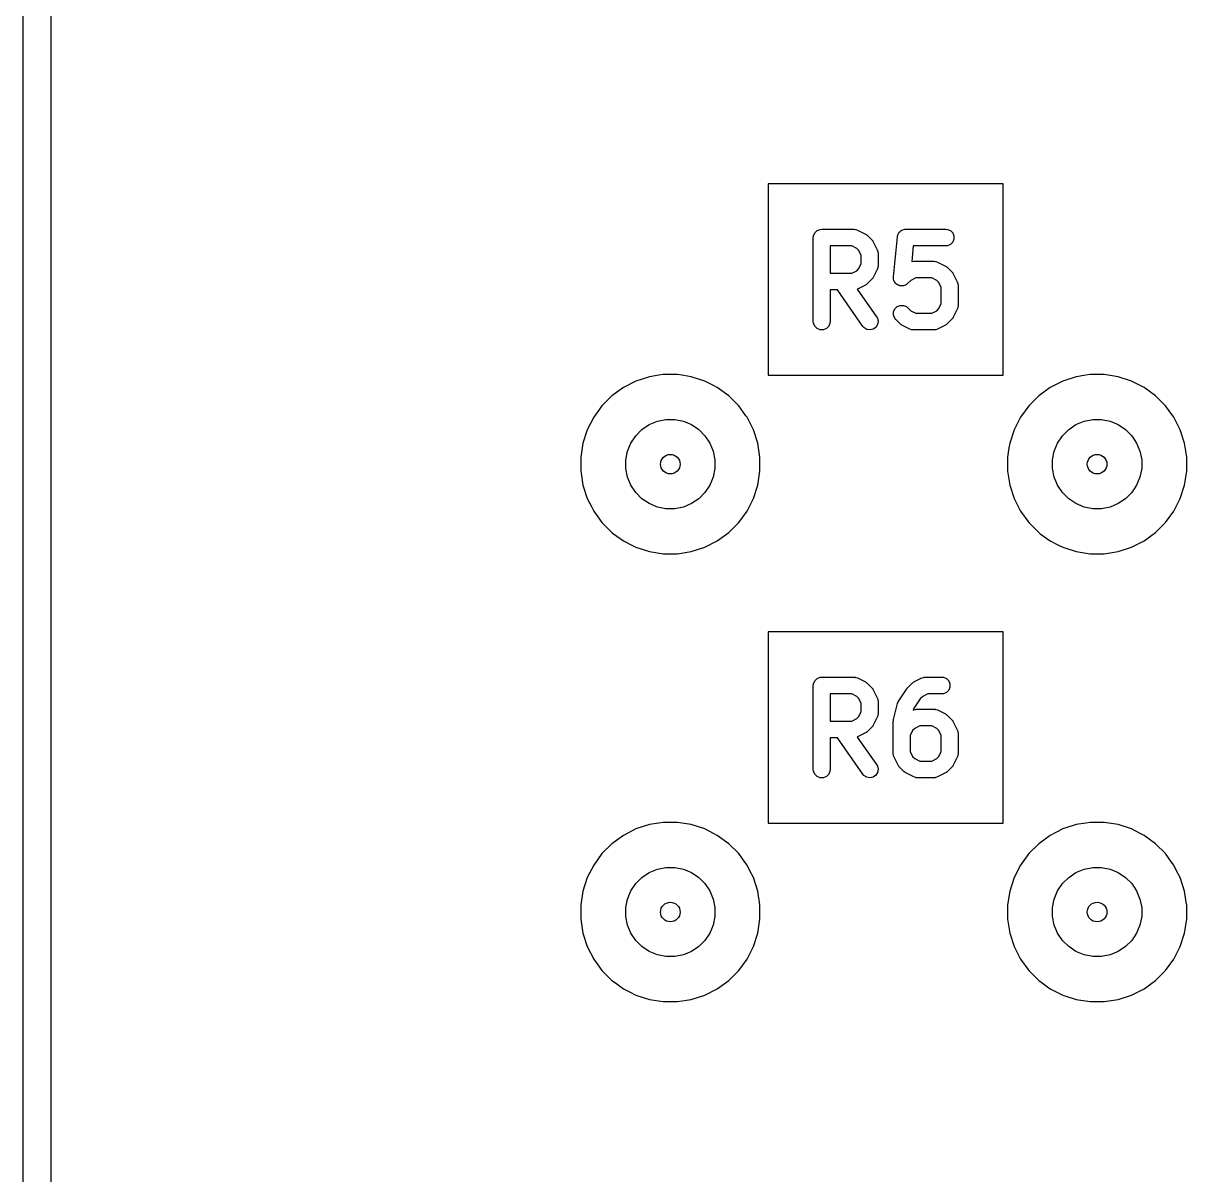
# Model space of a CAD drawing. Extents: x 20 to 124, y -124 to -20.
# Drawn here: x 20 to 40.77, y -78.66 to -58.09 of the extents above; entities that cross this region are included whole.
import ezdxf

# ---------------------------------------------------------------- set-up
doc = ezdxf.new("R2010")
doc.units = 0
doc.layers.add('BLACK', color=7, linetype='CONTINUOUS')
doc.layers.add('WHITE', color=7, linetype='CONTINUOUS')

msp = doc.modelspace()

# ---------------------------------------------------------------- linework, layer by layer
at = {"layer": 'BLACK', "linetype": 'CONTINUOUS'}
for p, q in [((20.5005, -65.844038), (20.5005, -48.819223)), ((37.499697, -60.965629), (33.301257, -60.965629)), ((33.301257, -60.965629), (33.301257, -64.381655)), ((37.499697, -62.550553), (37.499697, -60.965629)), ((34.106757, -61.923328), (34.109639, -61.894064)), ((34.109639, -61.894064), (34.132037, -61.839992)), ((34.132037, -61.839992), (34.173421, -61.798608)), ((34.173421, -61.798608), (34.227493, -61.77621)), ((34.227493, -61.77621), (34.256757, -61.773328)), ((34.256757, -61.773328), (34.828186, -61.773328)), ((34.828186, -61.773328), (34.85745, -61.77621)), ((34.85745, -61.77621), (34.86243, -61.778273)), ((34.86243, -61.778273), (34.867805, -61.778655)), ((34.867805, -61.778655), (34.895268, -61.789164)), ((34.895268, -61.789164), (35.038125, -61.860593)), ((35.038125, -61.860593), (35.05072, -61.868521)), ((35.05072, -61.868521), (35.054377, -61.870036)), ((35.054377, -61.870036), (35.058494, -61.873415)), ((35.058494, -61.873415), (35.063011, -61.876258)), ((35.063011, -61.876258), (35.065608, -61.879252)), ((35.065608, -61.879252), (35.077108, -61.88869)), ((35.077108, -61.88869), (35.148537, -61.960118)), ((35.607501, -61.908403), (35.609639, -61.897738)), ((35.609639, -61.894064), (35.611066, -61.890618)), ((35.609639, -61.897738), (35.609639, -61.894064)), ((35.611066, -61.890618), (35.613281, -61.879571)), ((35.613281, -61.879571), (35.623645, -61.860249)), ((35.623645, -61.860249), (35.632037, -61.839992)), ((35.632037, -61.839992), (35.637377, -61.834651)), ((35.637377, -61.834651), (35.640948, -61.827996)), ((35.640948, -61.827996), (35.657915, -61.814113)), ((35.657915, -61.814113), (35.673421, -61.798608)), ((35.673421, -61.798608), (35.6804, -61.795716)), ((35.6804, -61.795716), (35.686245, -61.790935)), ((35.686245, -61.790935), (35.70723, -61.784603)), ((35.70723, -61.784603), (35.727493, -61.77621)), ((35.727493, -61.77621), (35.738709, -61.775105)), ((35.738709, -61.775105), (35.742277, -61.774029)), ((35.742277, -61.774029), (35.74593, -61.774394)), ((35.74593, -61.774394), (35.756757, -61.773328)), ((35.756757, -61.773328), (36.471043, -61.773328)), ((36.471043, -61.773328), (36.500307, -61.77621)), ((36.500307, -61.77621), (36.554379, -61.798608)), ((36.554379, -61.798608), (36.595763, -61.839992)), ((36.595763, -61.839992), (36.618161, -61.894064)), ((36.618161, -61.894064), (36.618161, -61.952592)), ((34.106757, -63.423328), (34.106757, -61.923328)), ((34.792776, -62.073328), (34.406757, -62.073328)), ((34.406757, -62.073328), (34.406757, -62.559042)), ((34.88219, -62.118035), (34.792776, -62.073328)), ((35.148537, -61.960118), (35.157979, -61.971623)), ((35.157979, -61.971623), (35.160971, -61.974218)), ((35.160971, -61.974218), (35.16381, -61.978728)), ((35.16381, -61.978728), (35.167192, -61.982849)), ((35.167192, -61.982849), (35.168707, -61.986508)), ((35.168707, -61.986508), (35.176636, -61.999103)), ((35.176636, -61.999103), (35.248064, -62.141961)), ((35.536073, -62.622689), (35.607501, -61.908403)), ((35.892506, -62.073328), (35.864864, -62.349737)), ((36.471043, -62.073328), (35.892506, -62.073328)), ((36.500307, -62.070446), (36.471043, -62.073328)), ((36.554379, -62.048048), (36.500307, -62.070446)), ((36.595763, -62.006664), (36.554379, -62.048048)), ((36.618161, -61.952592), (36.595763, -62.006664)), ((34.919194, -62.155039), (34.88219, -62.118035)), ((34.9639, -62.244451), (34.919194, -62.155039)), ((34.9639, -62.387918), (34.9639, -62.244451)), ((35.248064, -62.141961), (35.258574, -62.169424)), ((35.258574, -62.169424), (35.258955, -62.174799)), ((35.258955, -62.174799), (35.261018, -62.179778)), ((35.261018, -62.179778), (35.2639, -62.209042)), ((35.2639, -62.209042), (35.2639, -62.423328)), ((34.792776, -62.559042), (34.882188, -62.514336)), ((34.882188, -62.514336), (34.919193, -62.477331)), ((34.919193, -62.477331), (34.9639, -62.387918)), ((35.248064, -62.490409), (35.176636, -62.633267)), ((35.258574, -62.462946), (35.248064, -62.490409)), ((35.258955, -62.45757), (35.258574, -62.462946)), ((35.261018, -62.452592), (35.258955, -62.45757)), ((35.2639, -62.423328), (35.261018, -62.452592)), ((35.864864, -62.349737), (35.865372, -62.349701)), ((35.865372, -62.349701), (35.870351, -62.347639)), ((35.870351, -62.347639), (35.899615, -62.344757)), ((35.899615, -62.344757), (36.256757, -62.344757)), ((36.256757, -62.344757), (36.286021, -62.347639)), ((36.286021, -62.347639), (36.290999, -62.349701)), ((36.290999, -62.349701), (36.296375, -62.350083)), ((36.296375, -62.350083), (36.323838, -62.360593)), ((36.323838, -62.360593), (36.466697, -62.432021)), ((36.466697, -62.432021), (36.479291, -62.439949)), ((36.479291, -62.439949), (36.482951, -62.441465)), ((36.482951, -62.441465), (36.487071, -62.444846)), ((36.487071, -62.444846), (36.491582, -62.447686)), ((36.491582, -62.447686), (36.494176, -62.450677)), ((36.494176, -62.450677), (36.505682, -62.46012)), ((36.505682, -62.46012), (36.57711, -62.531549)), ((34.406757, -62.559042), (34.792776, -62.559042)), ((35.148538, -62.672251), (35.077109, -62.74368)), ((35.157979, -62.660746), (35.148538, -62.672251)), ((35.160971, -62.658152), (35.157979, -62.660746)), ((35.163809, -62.653642), (35.160971, -62.658152)), ((35.167193, -62.64952), (35.163809, -62.653642)), ((35.168709, -62.645858), (35.167193, -62.64952)), ((35.176636, -62.633267), (35.168709, -62.645858)), ((35.536029, -62.652094), (35.536073, -62.622689)), ((35.538211, -62.659325), (35.536029, -62.652094)), ((35.538211, -62.666878), (35.538211, -62.659325)), ((35.546602, -62.687137), (35.538211, -62.666878)), ((35.552936, -62.708126), (35.546602, -62.687137)), ((35.557717, -62.71397), (35.552936, -62.708126)), ((35.560609, -62.72095), (35.557717, -62.71397)), ((35.576113, -62.736453), (35.560609, -62.72095)), ((35.589997, -62.753423), (35.576113, -62.736453)), ((35.845612, -62.689462), (35.791396, -62.743679)), ((35.935024, -62.644757), (35.845612, -62.689462)), ((36.221348, -62.644757), (35.935024, -62.644757)), ((36.310761, -62.689463), (36.221348, -62.644757)), ((36.347764, -62.726467), (36.310761, -62.689463)), ((36.392472, -62.815881), (36.347764, -62.726467)), ((36.57711, -62.531549), (36.586548, -62.543049)), ((36.586548, -62.543049), (36.589542, -62.545646)), ((36.589542, -62.545646), (36.592382, -62.550158)), ((36.592382, -62.550158), (36.595764, -62.554279)), ((36.595764, -62.554279), (36.597279, -62.557938)), ((36.597279, -62.557938), (36.605207, -62.570532)), ((36.605207, -62.570532), (36.676636, -62.713388)), ((36.676636, -62.713388), (36.687145, -62.740852)), ((37.499697, -64.381655), (37.499697, -62.550553)), ((34.535802, -62.859042), (34.406757, -62.859042)), ((34.406757, -62.859042), (34.406757, -63.423328)), ((34.991015, -63.509347), (34.535802, -62.859042)), ((34.895268, -62.843206), (34.891833, -62.84452)), ((34.891833, -62.84452), (35.236785, -63.337309)), ((35.038125, -62.771778), (34.895268, -62.843206)), ((35.050718, -62.76385), (35.038125, -62.771778)), ((35.054378, -62.762335), (35.050718, -62.76385)), ((35.058497, -62.758953), (35.054378, -62.762335)), ((35.063011, -62.756113), (35.058497, -62.758953)), ((35.065607, -62.753119), (35.063011, -62.756113)), ((35.077109, -62.74368), (35.065607, -62.753119)), ((35.596653, -62.756994), (35.589997, -62.753423)), ((35.601995, -62.762335), (35.596653, -62.756994)), ((35.622249, -62.770724), (35.601995, -62.762335)), ((35.641572, -62.78109), (35.622249, -62.770724)), ((35.649089, -62.781841), (35.641572, -62.78109)), ((35.656067, -62.784732), (35.649089, -62.781841)), ((35.67799, -62.784732), (35.656067, -62.784732)), ((35.699809, -62.786914), (35.67799, -62.784732)), ((35.70704, -62.784732), (35.699809, -62.786914)), ((35.714593, -62.784732), (35.70704, -62.784732)), ((35.734852, -62.77634), (35.714593, -62.784732)), ((35.755841, -62.770007), (35.734852, -62.77634)), ((35.761685, -62.765225), (35.755841, -62.770007)), ((35.768665, -62.762334), (35.761685, -62.765225)), ((35.791396, -62.743679), (35.768665, -62.762334)), ((36.392472, -63.102203), (36.392472, -62.815881)), ((36.687145, -62.740852), (36.687526, -62.746226)), ((36.687526, -62.746226), (36.68959, -62.751207)), ((36.68959, -62.751207), (36.692472, -62.780471)), ((36.692472, -62.780471), (36.692472, -63.137614)), ((35.601995, -63.15575), (35.656067, -63.133353)), ((35.656067, -63.133353), (35.714593, -63.133353)), ((35.714593, -63.133353), (35.768665, -63.155751)), ((36.347764, -63.191617), (36.392472, -63.102203)), ((36.692472, -63.137614), (36.68959, -63.166878)), ((35.236785, -63.337309), (35.251206, -63.362935)), ((35.538211, -63.251207), (35.560609, -63.197135)), ((35.538211, -63.309733), (35.538211, -63.251207)), ((35.560608, -63.363805), (35.538211, -63.309733)), ((35.560609, -63.197135), (35.601995, -63.15575)), ((35.768665, -63.155751), (35.791396, -63.174406)), ((35.791396, -63.174406), (35.845612, -63.228622)), ((35.845612, -63.228622), (35.935024, -63.273328)), ((35.935024, -63.273328), (36.221348, -63.273328)), ((36.221348, -63.273328), (36.310761, -63.228621)), ((36.310761, -63.228621), (36.347764, -63.191617)), ((36.597279, -63.360146), (36.595764, -63.363806)), ((36.605207, -63.347553), (36.597279, -63.360146)), ((36.676636, -63.204697), (36.605207, -63.347553)), ((36.687145, -63.177233), (36.676636, -63.204697)), ((36.687526, -63.171858), (36.687145, -63.177233)), ((36.68959, -63.166878), (36.687526, -63.171858)), ((34.109639, -63.452592), (34.106757, -63.423328)), ((34.132037, -63.506664), (34.109639, -63.452592)), ((34.173421, -63.548048), (34.132037, -63.506664)), ((34.227493, -63.570446), (34.173421, -63.548048)), ((34.340093, -63.548048), (34.286021, -63.570446)), ((34.381477, -63.506664), (34.340093, -63.548048)), ((34.403875, -63.452592), (34.381477, -63.506664)), ((34.406757, -63.423328), (34.403875, -63.452592)), ((35.010158, -63.531669), (34.991015, -63.509347)), ((35.059515, -63.563122), (35.010158, -63.531669)), ((35.117151, -63.573293), (35.059515, -63.563122)), ((35.174293, -63.560634), (35.117151, -63.573293)), ((35.222241, -63.52707), (35.174293, -63.560634)), ((35.253694, -63.477713), (35.222241, -63.52707)), ((35.251206, -63.362935), (35.263865, -63.420077)), ((35.263865, -63.420077), (35.253694, -63.477713)), ((35.579262, -63.386536), (35.560608, -63.363805)), ((35.65069, -63.457965), (35.579262, -63.386536)), ((35.662192, -63.467404), (35.65069, -63.457965)), ((35.66479, -63.4704), (35.662192, -63.467404)), ((35.669304, -63.473241), (35.66479, -63.4704)), ((35.673421, -63.47662), (35.669304, -63.473241)), ((35.677079, -63.478135), (35.673421, -63.47662)), ((35.689676, -63.486064), (35.677079, -63.478135)), ((35.832534, -63.557493), (35.689676, -63.486064)), ((35.859997, -63.568002), (35.832534, -63.557493)), ((35.865372, -63.568383), (35.859997, -63.568002)), ((35.870351, -63.570446), (35.865372, -63.568383)), ((36.290999, -63.568383), (36.286021, -63.570446)), ((36.296375, -63.568002), (36.290999, -63.568383)), ((36.323838, -63.557492), (36.296375, -63.568002)), ((36.466697, -63.486064), (36.323838, -63.557492)), ((36.479291, -63.478135), (36.466697, -63.486064)), ((36.482951, -63.47662), (36.479291, -63.478135)), ((36.487071, -63.473238), (36.482951, -63.47662)), ((36.491582, -63.470399), (36.487071, -63.473238)), ((36.494176, -63.467407), (36.491582, -63.470399)), ((36.505682, -63.457965), (36.494176, -63.467407)), ((36.57711, -63.386536), (36.505682, -63.457965)), ((36.586548, -63.375035), (36.57711, -63.386536)), ((36.589542, -63.372439), (36.586548, -63.375035)), ((36.592382, -63.367926), (36.589542, -63.372439)), ((36.595764, -63.363806), (36.592382, -63.367926)), ((34.286021, -63.570446), (34.227493, -63.570446)), ((35.899615, -63.573328), (35.870351, -63.570446)), ((36.256757, -63.573328), (35.899615, -63.573328)), ((36.286021, -63.570446), (36.256757, -63.573328)), ((31.351195, -64.381655), (31.179114, -64.40891)), ((31.427938, -64.3695), (31.351195, -64.381655)), ((31.679862, -64.3695), (31.427938, -64.3695)), ((31.756605, -64.381655), (31.679862, -64.3695)), ((31.928685, -64.40891), (31.756605, -64.381655)), ((33.301257, -64.381655), (37.499697, -64.381655)), ((38.971195, -64.381655), (38.799114, -64.40891)), ((39.047938, -64.3695), (38.971195, -64.381655)), ((39.299862, -64.3695), (39.047938, -64.3695)), ((39.548685, -64.40891), (39.299862, -64.3695)), ((30.715051, -64.601132), (30.51125, -64.749201)), ((30.939516, -64.48676), (30.715051, -64.601132)), ((31.179114, -64.40891), (30.939516, -64.48676)), ((32.168283, -64.48676), (31.928685, -64.40891)), ((32.322647, -64.565413), (32.168283, -64.48676)), ((32.392745, -64.60113), (32.322647, -64.565413)), ((32.392747, -64.601131), (32.392745, -64.60113)), ((32.392748, -64.601132), (32.392747, -64.601131)), ((32.596549, -64.749201), (32.392748, -64.601132)), ((38.335051, -64.601132), (38.13125, -64.749201)), ((38.559516, -64.48676), (38.335051, -64.601132)), ((38.799114, -64.40891), (38.559516, -64.48676)), ((39.788283, -64.48676), (39.548685, -64.40891)), ((39.942647, -64.565413), (39.788283, -64.48676)), ((40.012745, -64.60113), (39.942647, -64.565413)), ((40.012747, -64.601131), (40.012745, -64.60113)), ((40.012748, -64.601132), (40.012747, -64.601131)), ((40.216549, -64.749201), (40.012748, -64.601132)), ((30.511245, -64.749205), (30.333105, -64.927345)), ((30.51125, -64.749201), (30.511245, -64.749205)), ((32.596554, -64.749205), (32.596549, -64.749201)), ((32.774694, -64.927345), (32.596554, -64.749205)), ((38.131245, -64.749205), (37.953105, -64.927345)), ((38.13125, -64.749201), (38.131245, -64.749205)), ((40.216554, -64.749205), (40.216549, -64.749201)), ((40.394694, -64.927345), (40.216554, -64.749205)), ((30.333101, -64.92735), (30.185032, -65.131151)), ((30.333105, -64.927345), (30.333101, -64.92735)), ((32.774698, -64.92735), (32.774694, -64.927345)), ((32.903852, -65.105117), (32.774698, -64.92735)), ((37.953101, -64.92735), (37.805032, -65.131151)), ((37.953105, -64.927345), (37.953101, -64.92735)), ((40.394698, -64.92735), (40.394694, -64.927345)), ((40.523852, -65.105117), (40.394698, -64.92735)), ((30.185032, -65.131151), (30.07066, -65.355616)), ((31.176783, -65.264463), (31.321672, -65.204448)), ((31.321672, -65.204448), (31.475486, -65.173852)), ((31.475486, -65.173852), (31.632314, -65.173852)), ((31.632314, -65.173852), (31.786128, -65.204448)), ((31.786128, -65.204448), (31.931017, -65.264463)), ((32.92277, -65.131155), (32.903852, -65.105117)), ((32.995647, -65.274184), (32.92277, -65.131155)), ((37.805032, -65.131151), (37.69066, -65.355616)), ((38.796783, -65.264463), (38.941672, -65.204448)), ((38.941672, -65.204448), (39.095486, -65.173852)), ((39.095486, -65.173852), (39.252314, -65.173852)), ((39.252314, -65.173852), (39.406128, -65.204448)), ((39.406128, -65.204448), (39.551017, -65.264463)), ((40.54277, -65.131155), (40.523852, -65.105117)), ((40.615647, -65.274184), (40.54277, -65.131155)), ((30.07066, -65.355616), (29.99281, -65.595214)), ((30.935492, -65.462485), (31.046385, -65.351592)), ((31.046385, -65.351592), (31.176783, -65.264463)), ((31.931017, -65.264463), (32.061415, -65.351592)), ((32.061415, -65.351592), (32.172308, -65.462485)), ((33.037139, -65.355616), (32.995647, -65.274184)), ((33.037139, -65.355618), (33.037139, -65.355616)), ((33.037141, -65.355621), (33.037139, -65.355618)), ((33.11499, -65.595215), (33.037141, -65.355621)), ((37.69066, -65.355616), (37.61281, -65.595214)), ((38.555492, -65.462485), (38.666385, -65.351592)), ((38.666385, -65.351592), (38.796783, -65.264463)), ((39.551017, -65.264463), (39.681415, -65.351592)), ((39.681415, -65.351592), (39.792308, -65.462485)), ((40.657139, -65.355616), (40.615647, -65.274184)), ((40.657139, -65.355618), (40.657139, -65.355616)), ((40.657141, -65.355621), (40.657139, -65.355618)), ((40.73499, -65.595215), (40.657141, -65.355621)), ((29.99281, -65.595214), (29.979894, -65.67676)), ((30.788348, -65.737772), (30.848363, -65.592883)), ((30.848363, -65.592883), (30.935492, -65.462485)), ((32.172308, -65.462485), (32.259437, -65.592883)), ((32.259437, -65.592883), (32.319452, -65.737772)), ((33.1544, -65.844038), (33.11499, -65.595215)), ((37.61281, -65.595214), (37.599894, -65.67676)), ((38.408348, -65.737772), (38.468363, -65.592883)), ((38.468363, -65.592883), (38.555492, -65.462485)), ((39.792308, -65.462485), (39.879437, -65.592883)), ((39.879437, -65.592883), (39.939452, -65.737772)), ((40.7744, -65.844038), (40.73499, -65.595215)), ((20.5005, -68.844038), (20.5005, -65.844038)), ((29.979894, -65.67676), (29.9534, -65.844038)), ((29.9534, -65.844038), (29.9534, -66.095962)), ((30.757752, -65.891586), (30.788348, -65.737772)), ((32.319452, -65.737772), (32.350048, -65.891586)), ((33.1544, -66.095962), (33.1544, -65.844038)), ((37.599894, -65.67676), (37.5734, -65.844038)), ((37.5734, -65.844038), (37.5734, -66.095962)), ((38.377752, -65.891586), (38.408348, -65.737772)), ((39.939452, -65.737772), (39.970048, -65.891586)), ((40.7744, -66.095962), (40.7744, -65.844038)), ((30.757752, -66.048414), (30.757752, -65.891586)), ((30.788348, -66.202228), (30.757752, -66.048414)), ((32.350048, -66.048414), (32.319452, -66.202228)), ((32.350048, -65.891586), (32.350048, -66.048414)), ((38.377752, -66.048414), (38.377752, -65.891586)), ((38.408348, -66.202228), (38.377752, -66.048414)), ((39.970048, -66.048414), (39.939452, -66.202228)), ((39.970048, -65.891586), (39.970048, -66.048414)), ((29.9534, -66.095962), (29.958974, -66.131155)), ((29.958974, -66.131155), (29.99281, -66.344785)), ((30.848363, -66.347117), (30.788348, -66.202228)), ((32.319452, -66.202228), (32.259437, -66.347117)), ((33.11499, -66.344785), (33.1544, -66.095962)), ((37.5734, -66.095962), (37.578974, -66.131155)), ((37.578974, -66.131155), (37.61281, -66.344785)), ((38.468363, -66.347117), (38.408348, -66.202228)), ((39.939452, -66.202228), (39.879437, -66.347117)), ((40.73499, -66.344785), (40.7744, -66.095962)), ((29.99281, -66.344785), (30.07066, -66.584383)), ((30.935492, -66.477515), (30.848363, -66.347117)), ((31.046385, -66.588408), (30.935492, -66.477515)), ((32.172308, -66.477515), (32.061415, -66.588408)), ((32.259437, -66.347117), (32.172308, -66.477515)), ((33.037141, -66.584379), (33.11499, -66.344785)), ((37.61281, -66.344785), (37.69066, -66.584383)), ((38.555492, -66.477515), (38.468363, -66.347117)), ((38.666385, -66.588408), (38.555492, -66.477515)), ((39.792308, -66.477515), (39.681415, -66.588408)), ((39.879437, -66.347117), (39.792308, -66.477515)), ((40.657141, -66.584379), (40.73499, -66.344785)), ((30.07066, -66.584383), (30.149313, -66.738747)), ((31.176783, -66.675537), (31.046385, -66.588408)), ((31.321672, -66.735552), (31.176783, -66.675537)), ((31.931017, -66.675537), (31.786128, -66.735552)), ((32.061415, -66.588408), (31.931017, -66.675537)), ((32.92277, -66.808845), (33.037141, -66.584379)), ((37.69066, -66.584383), (37.769313, -66.738747)), ((38.796783, -66.675537), (38.666385, -66.588408)), ((38.941672, -66.735552), (38.796783, -66.675537)), ((39.551017, -66.675537), (39.406128, -66.735552)), ((39.681415, -66.588408), (39.551017, -66.675537)), ((40.54277, -66.808845), (40.657141, -66.584379)), ((30.149313, -66.738747), (30.172989, -66.785214)), ((30.172989, -66.785214), (30.185032, -66.808848)), ((30.185032, -66.808848), (30.333101, -67.012649)), ((31.475486, -66.766148), (31.321672, -66.735552)), ((31.632314, -66.766148), (31.475486, -66.766148)), ((31.786128, -66.735552), (31.632314, -66.766148)), ((32.774693, -67.012656), (32.92277, -66.808845)), ((37.769313, -66.738747), (37.792989, -66.785214)), ((37.792989, -66.785214), (37.805032, -66.808848)), ((37.805032, -66.808848), (37.953101, -67.012649)), ((39.095486, -66.766148), (38.941672, -66.735552)), ((39.252314, -66.766148), (39.095486, -66.766148)), ((39.406128, -66.735552), (39.252314, -66.766148)), ((40.394693, -67.012656), (40.54277, -66.808845)), ((30.333101, -67.012649), (30.333105, -67.012654)), ((30.333105, -67.012654), (30.511245, -67.190794)), ((32.596556, -67.190793), (32.774693, -67.012656)), ((37.953101, -67.012649), (37.953105, -67.012654)), ((37.953105, -67.012654), (38.131245, -67.190794)), ((40.216556, -67.190793), (40.394693, -67.012656)), ((30.511245, -67.190794), (30.51125, -67.190798)), ((30.51125, -67.190798), (30.540273, -67.211884)), ((30.540273, -67.211884), (30.715055, -67.33887)), ((32.392745, -67.33887), (32.596556, -67.190793)), ((38.131245, -67.190794), (38.13125, -67.190798)), ((38.13125, -67.190798), (38.160273, -67.211884)), ((38.160273, -67.211884), (38.335055, -67.33887)), ((40.012745, -67.33887), (40.216556, -67.190793)), ((30.715055, -67.33887), (30.852516, -67.40891)), ((30.852516, -67.40891), (30.939516, -67.453239)), ((30.939516, -67.453239), (30.939518, -67.453239)), ((30.939518, -67.453239), (30.939521, -67.453241)), ((30.939521, -67.453241), (31.179115, -67.53109)), ((31.928685, -67.53109), (32.168279, -67.453241)), ((32.168279, -67.453241), (32.392745, -67.33887)), ((38.335055, -67.33887), (38.472516, -67.40891)), ((38.472516, -67.40891), (38.559516, -67.453239)), ((38.559516, -67.453239), (38.559518, -67.453239)), ((38.559518, -67.453239), (38.559521, -67.453241)), ((38.559521, -67.453241), (38.799115, -67.53109)), ((39.548685, -67.53109), (39.788279, -67.453241)), ((39.788279, -67.453241), (40.012745, -67.33887)), ((31.179115, -67.53109), (31.427938, -67.5705)), ((31.427938, -67.5705), (31.427939, -67.5705)), ((31.427939, -67.5705), (31.679861, -67.5705)), ((31.679861, -67.5705), (31.679862, -67.5705)), ((31.679862, -67.5705), (31.928685, -67.53109)), ((38.799115, -67.53109), (39.047938, -67.5705)), ((39.047938, -67.5705), (39.047939, -67.5705)), ((39.047939, -67.5705), (39.299861, -67.5705)), ((39.299861, -67.5705), (39.299862, -67.5705)), ((39.299862, -67.5705), (39.548685, -67.53109)), ((20.5005, -73.844038), (20.5005, -68.844038)), ((37.499697, -68.966103), (33.301257, -68.966103)), ((33.301257, -68.966103), (33.301257, -72.381655)), ((37.499697, -72.381655), (37.499697, -68.966103)), ((34.132037, -69.839992), (34.173421, -69.798608)), ((34.173421, -69.798608), (34.227493, -69.77621)), ((34.227493, -69.77621), (34.256757, -69.773328)), ((34.256757, -69.773328), (34.828186, -69.773328)), ((34.828186, -69.773328), (34.85745, -69.77621)), ((34.85745, -69.77621), (34.86243, -69.778273)), ((34.86243, -69.778273), (34.867805, -69.778655)), ((34.867805, -69.778655), (34.895268, -69.789164)), ((34.895268, -69.789164), (35.038125, -69.860593)), ((35.903961, -69.860593), (36.046817, -69.789164)), ((36.046817, -69.789164), (36.074281, -69.778655)), ((36.074281, -69.778655), (36.079655, -69.778273)), ((36.079655, -69.778273), (36.084636, -69.77621)), ((36.084636, -69.77621), (36.1139, -69.773328)), ((36.1139, -69.773328), (36.399615, -69.773328)), ((36.399615, -69.773328), (36.428879, -69.77621)), ((36.428879, -69.77621), (36.482951, -69.798608)), ((36.482951, -69.798608), (36.524335, -69.839992)), ((34.106757, -69.923328), (34.109639, -69.894064)), ((34.106757, -71.423328), (34.106757, -69.923328)), ((34.109639, -69.894064), (34.132037, -69.839992)), ((35.038125, -69.860593), (35.05072, -69.868521)), ((35.05072, -69.868521), (35.054377, -69.870036)), ((35.054377, -69.870036), (35.058494, -69.873415)), ((35.058494, -69.873415), (35.063011, -69.876258)), ((35.063011, -69.876258), (35.065608, -69.879252)), ((35.065608, -69.879252), (35.077108, -69.88869)), ((35.077108, -69.88869), (35.148537, -69.960118)), ((35.148537, -69.960118), (35.157979, -69.971623)), ((35.157979, -69.971623), (35.160971, -69.974218)), ((35.160971, -69.974218), (35.16381, -69.978728)), ((35.16381, -69.978728), (35.167192, -69.982849)), ((35.167192, -69.982849), (35.168707, -69.986508)), ((35.168707, -69.986508), (35.176636, -69.999103)), ((35.176636, -69.999103), (35.248064, -70.141961)), ((35.63195, -70.197266), (35.774808, -69.98298)), ((35.774808, -69.98298), (35.774873, -69.9829)), ((35.774873, -69.9829), (35.774894, -69.98285)), ((35.774894, -69.98285), (35.784115, -69.971614)), ((35.784115, -69.971614), (35.793438, -69.960229)), ((35.793438, -69.960229), (35.793484, -69.960198)), ((35.793484, -69.960198), (35.793549, -69.960119)), ((35.793549, -69.960119), (35.864977, -69.888691)), ((35.864977, -69.888691), (35.876479, -69.87925)), ((35.876479, -69.87925), (35.879075, -69.876258)), ((35.879075, -69.876258), (35.883584, -69.873419)), ((35.883584, -69.873419), (35.887707, -69.870036)), ((35.887707, -69.870036), (35.891369, -69.868519)), ((35.891369, -69.868519), (35.903961, -69.860593)), ((36.524335, -70.006664), (36.482951, -70.048048)), ((36.524335, -69.839992), (36.546733, -69.894064)), ((36.546733, -69.952592), (36.524335, -70.006664)), ((36.546733, -69.894064), (36.546733, -69.952592)), ((34.792776, -70.073328), (34.406757, -70.073328)), ((34.406757, -70.073328), (34.406757, -70.559042)), ((34.88219, -70.118035), (34.792776, -70.073328)), ((34.919194, -70.155039), (34.88219, -70.118035)), ((34.9639, -70.244451), (34.919194, -70.155039)), ((35.248064, -70.141961), (35.258574, -70.169424)), ((35.258574, -70.169424), (35.258955, -70.174799)), ((35.258955, -70.174799), (35.261018, -70.179778)), ((35.261018, -70.179778), (35.2639, -70.209042)), ((35.2639, -70.209042), (35.2639, -70.423328)), ((35.619872, -70.219916), (35.621129, -70.2164)), ((35.621129, -70.2164), (35.623335, -70.213421)), ((35.623335, -70.213421), (35.63195, -70.197266)), ((36.016181, -70.16175), (35.895976, -70.342057)), ((36.059897, -70.118034), (36.016181, -70.16175)), ((36.14931, -70.073328), (36.059897, -70.118034)), ((36.399615, -70.073328), (36.14931, -70.073328)), ((36.428879, -70.070446), (36.399615, -70.073328)), ((36.482951, -70.048048), (36.428879, -70.070446)), ((34.919193, -70.477331), (34.9639, -70.387918)), ((34.9639, -70.387918), (34.9639, -70.244451)), ((35.2639, -70.423328), (35.261018, -70.452592)), ((35.539808, -70.529805), (35.611236, -70.244091)), ((35.611236, -70.244091), (35.617395, -70.22685)), ((35.617395, -70.22685), (35.618115, -70.223213)), ((35.618115, -70.223213), (35.619872, -70.219916)), ((35.895976, -70.342057), (35.889539, -70.367803)), ((35.889539, -70.367803), (35.903962, -70.360593)), ((35.903962, -70.360593), (35.931425, -70.350083)), ((35.931425, -70.350083), (35.9368, -70.349701)), ((35.9368, -70.349701), (35.941779, -70.347639)), ((35.941779, -70.347639), (35.971043, -70.344757)), ((35.971043, -70.344757), (36.256757, -70.344757)), ((36.256757, -70.344757), (36.286021, -70.347639)), ((36.286021, -70.347639), (36.290999, -70.349701)), ((36.290999, -70.349701), (36.296375, -70.350083)), ((36.296375, -70.350083), (36.323838, -70.360593)), ((36.323838, -70.360593), (36.466697, -70.432021)), ((34.406757, -70.559042), (34.792776, -70.559042)), ((34.792776, -70.559042), (34.882188, -70.514336)), ((34.882188, -70.514336), (34.919193, -70.477331)), ((35.248064, -70.490409), (35.176636, -70.633267)), ((35.258574, -70.462946), (35.248064, -70.490409)), ((35.258955, -70.45757), (35.258574, -70.462946)), ((35.261018, -70.452592), (35.258955, -70.45757)), ((35.535329, -70.566185), (35.535831, -70.561081)), ((35.535329, -71.137614), (35.535329, -70.566185)), ((35.535506, -70.558894), (35.537125, -70.547943)), ((35.535831, -70.561081), (35.535506, -70.558894)), ((35.537125, -70.547943), (35.538211, -70.536921)), ((35.538211, -70.536921), (35.539058, -70.534876)), ((35.539058, -70.534876), (35.539808, -70.529805)), ((36.466697, -70.432021), (36.479291, -70.439949)), ((36.479291, -70.439949), (36.482951, -70.441465)), ((36.482951, -70.441465), (36.487071, -70.444846)), ((36.487071, -70.444846), (36.491582, -70.447686)), ((36.491582, -70.447686), (36.494176, -70.450677)), ((36.494176, -70.450677), (36.505682, -70.46012)), ((36.505682, -70.46012), (36.57711, -70.531549)), ((36.57711, -70.531549), (36.586548, -70.543049)), ((36.586548, -70.543049), (36.589542, -70.545646)), ((36.589542, -70.545646), (36.592382, -70.550158)), ((36.592382, -70.550158), (36.595764, -70.554279)), ((36.595764, -70.554279), (36.597279, -70.557938)), ((36.597279, -70.557938), (36.605207, -70.570532)), ((36.605207, -70.570532), (36.676636, -70.713388)), ((35.038125, -70.771778), (34.895268, -70.843206)), ((35.050718, -70.76385), (35.038125, -70.771778)), ((35.054378, -70.762335), (35.050718, -70.76385)), ((35.058497, -70.758953), (35.054378, -70.762335)), ((35.063011, -70.756113), (35.058497, -70.758953)), ((35.065607, -70.753119), (35.063011, -70.756113)), ((35.077109, -70.74368), (35.065607, -70.753119)), ((35.148538, -70.672251), (35.077109, -70.74368)), ((35.157979, -70.660746), (35.148538, -70.672251)), ((35.160971, -70.658152), (35.157979, -70.660746)), ((35.163809, -70.653642), (35.160971, -70.658152)), ((35.167193, -70.64952), (35.163809, -70.653642)), ((35.168709, -70.645858), (35.167193, -70.64952)), ((35.176636, -70.633267), (35.168709, -70.645858)), ((35.880034, -70.726468), (35.835329, -70.81588)), ((35.835329, -70.81588), (35.835329, -71.102204)), ((35.917039, -70.689463), (35.880034, -70.726468)), ((36.006453, -70.644757), (35.917039, -70.689463)), ((36.221348, -70.644757), (36.006453, -70.644757)), ((36.310761, -70.689463), (36.221348, -70.644757)), ((36.347764, -70.726467), (36.310761, -70.689463)), ((36.392472, -70.815881), (36.347764, -70.726467)), ((36.392472, -71.102203), (36.392472, -70.815881)), ((36.676636, -70.713388), (36.687145, -70.740852)), ((36.687145, -70.740852), (36.687526, -70.746226)), ((36.687526, -70.746226), (36.68959, -70.751207)), ((36.68959, -70.751207), (36.692472, -70.780471)), ((36.692472, -70.780471), (36.692472, -71.137614)), ((34.535802, -70.859042), (34.406757, -70.859042)), ((34.406757, -70.859042), (34.406757, -71.423328)), ((34.991015, -71.509347), (34.535802, -70.859042)), ((34.895268, -70.843206), (34.891833, -70.84452)), ((34.891833, -70.84452), (35.236785, -71.337309)), ((35.538211, -71.166878), (35.535329, -71.137614)), ((35.540273, -71.171856), (35.538211, -71.166878)), ((35.540655, -71.177232), (35.540273, -71.171856)), ((35.551165, -71.204696), (35.540655, -71.177232)), ((35.622593, -71.347553), (35.551165, -71.204696)), ((35.835329, -71.102204), (35.880034, -71.191616)), ((35.880034, -71.191616), (35.917039, -71.228621)), ((35.917039, -71.228621), (36.006453, -71.273328)), ((36.221348, -71.273328), (36.310761, -71.228621)), ((36.310761, -71.228621), (36.347764, -71.191617)), ((36.347764, -71.191617), (36.392472, -71.102203)), ((36.676636, -71.204697), (36.605207, -71.347553)), ((36.687145, -71.177233), (36.676636, -71.204697)), ((36.687526, -71.171858), (36.687145, -71.177233)), ((36.68959, -71.166878), (36.687526, -71.171858)), ((36.692472, -71.137614), (36.68959, -71.166878)), ((34.109639, -71.452592), (34.106757, -71.423328)), ((34.132037, -71.506664), (34.109639, -71.452592)), ((34.403875, -71.452592), (34.381477, -71.506664)), ((34.406757, -71.423328), (34.403875, -71.452592)), ((35.236785, -71.337309), (35.251206, -71.362935)), ((35.251206, -71.362935), (35.263865, -71.420077)), ((35.263865, -71.420077), (35.253694, -71.477713)), ((35.63052, -71.360146), (35.622593, -71.347553)), ((35.632036, -71.363806), (35.63052, -71.360146)), ((35.635417, -71.367925), (35.632036, -71.363806)), ((35.638258, -71.372439), (35.635417, -71.367925)), ((35.641251, -71.375035), (35.638258, -71.372439)), ((35.650691, -71.386537), (35.641251, -71.375035)), ((35.72212, -71.457966), (35.650691, -71.386537)), ((35.733624, -71.467407), (35.72212, -71.457966)), ((36.006453, -71.273328), (36.221348, -71.273328)), ((36.505682, -71.457965), (36.494176, -71.467407)), ((36.57711, -71.386536), (36.505682, -71.457965)), ((36.586548, -71.375035), (36.57711, -71.386536)), ((36.589542, -71.372439), (36.586548, -71.375035)), ((36.592382, -71.367926), (36.589542, -71.372439)), ((36.595764, -71.363806), (36.592382, -71.367926)), ((36.597279, -71.360146), (36.595764, -71.363806)), ((36.605207, -71.347553), (36.597279, -71.360146)), ((34.173421, -71.548048), (34.132037, -71.506664)), ((34.227493, -71.570446), (34.173421, -71.548048)), ((34.286021, -71.570446), (34.227493, -71.570446)), ((34.340093, -71.548048), (34.286021, -71.570446)), ((34.381477, -71.506664), (34.340093, -71.548048)), ((35.010158, -71.531669), (34.991015, -71.509347)), ((35.059515, -71.563122), (35.010158, -71.531669)), ((35.117151, -71.573293), (35.059515, -71.563122)), ((35.174293, -71.560634), (35.117151, -71.573293)), ((35.222241, -71.52707), (35.174293, -71.560634)), ((35.253694, -71.477713), (35.222241, -71.52707)), ((35.736219, -71.470399), (35.733624, -71.467407)), ((35.740728, -71.473237), (35.736219, -71.470399)), ((35.744851, -71.476621), (35.740728, -71.473237)), ((35.748512, -71.478137), (35.744851, -71.476621)), ((35.761104, -71.486064), (35.748512, -71.478137)), ((35.903962, -71.557492), (35.761104, -71.486064)), ((35.931425, -71.568002), (35.903962, -71.557492)), ((35.9368, -71.568383), (35.931425, -71.568002)), ((35.941779, -71.570446), (35.9368, -71.568383)), ((35.971043, -71.573328), (35.941779, -71.570446)), ((36.256757, -71.573328), (35.971043, -71.573328)), ((36.286021, -71.570446), (36.256757, -71.573328)), ((36.290999, -71.568383), (36.286021, -71.570446)), ((36.296375, -71.568002), (36.290999, -71.568383)), ((36.323838, -71.557492), (36.296375, -71.568002)), ((36.466697, -71.486064), (36.323838, -71.557492)), ((36.479291, -71.478135), (36.466697, -71.486064)), ((36.482951, -71.47662), (36.479291, -71.478135)), ((36.487071, -71.473238), (36.482951, -71.47662)), ((36.491582, -71.470399), (36.487071, -71.473238)), ((36.494176, -71.467407), (36.491582, -71.470399)), ((30.939516, -72.48676), (30.715051, -72.601132)), ((31.179114, -72.40891), (30.939516, -72.48676)), ((31.351195, -72.381655), (31.179114, -72.40891)), ((31.427938, -72.3695), (31.351195, -72.381655)), ((31.679862, -72.3695), (31.427938, -72.3695)), ((31.756605, -72.381655), (31.679862, -72.3695)), ((31.928685, -72.40891), (31.756605, -72.381655)), ((32.168283, -72.48676), (31.928685, -72.40891)), ((32.322647, -72.565413), (32.168283, -72.48676)), ((33.301257, -72.381655), (37.499697, -72.381655)), ((38.559516, -72.48676), (38.335051, -72.601132)), ((38.799114, -72.40891), (38.559516, -72.48676)), ((38.971195, -72.381655), (38.799114, -72.40891)), ((39.047938, -72.3695), (38.971195, -72.381655)), ((39.299862, -72.3695), (39.047938, -72.3695)), ((39.548685, -72.40891), (39.299862, -72.3695)), ((39.788283, -72.48676), (39.548685, -72.40891)), ((39.942647, -72.565413), (39.788283, -72.48676)), ((30.715051, -72.601132), (30.51125, -72.749201)), ((32.392745, -72.60113), (32.322647, -72.565413)), ((32.392747, -72.601131), (32.392745, -72.60113)), ((32.392748, -72.601132), (32.392747, -72.601131)), ((32.596549, -72.749201), (32.392748, -72.601132)), ((38.335051, -72.601132), (38.13125, -72.749201)), ((40.012745, -72.60113), (39.942647, -72.565413)), ((40.012747, -72.601131), (40.012745, -72.60113)), ((40.012748, -72.601132), (40.012747, -72.601131)), ((40.216549, -72.749201), (40.012748, -72.601132)), ((30.511245, -72.749205), (30.333105, -72.927345)), ((30.51125, -72.749201), (30.511245, -72.749205)), ((32.596554, -72.749205), (32.596549, -72.749201)), ((32.774694, -72.927345), (32.596554, -72.749205)), ((38.131245, -72.749205), (37.953105, -72.927345)), ((38.13125, -72.749201), (38.131245, -72.749205)), ((40.216554, -72.749205), (40.216549, -72.749201)), ((40.394694, -72.927345), (40.216554, -72.749205)), ((30.333101, -72.92735), (30.185032, -73.131151)), ((30.333105, -72.927345), (30.333101, -72.92735)), ((32.774698, -72.92735), (32.774694, -72.927345)), ((32.884765, -73.078845), (32.774698, -72.92735)), ((32.92277, -73.131155), (32.884765, -73.078845)), ((37.953101, -72.92735), (37.805032, -73.131151)), ((37.953105, -72.927345), (37.953101, -72.92735)), ((40.394698, -72.92735), (40.394694, -72.927345)), ((40.504765, -73.078845), (40.394698, -72.92735)), ((40.54277, -73.131155), (40.504765, -73.078845)), ((30.185032, -73.131151), (30.07066, -73.355616)), ((31.046385, -73.351592), (31.176783, -73.264463)), ((31.176783, -73.264463), (31.321672, -73.204448)), ((31.321672, -73.204448), (31.475486, -73.173852)), ((31.475486, -73.173852), (31.632314, -73.173852)), ((31.632314, -73.173852), (31.786128, -73.204448)), ((31.786128, -73.204448), (31.931017, -73.264463)), ((31.931017, -73.264463), (32.061415, -73.351592)), ((32.974138, -73.231971), (32.92277, -73.131155)), ((33.037139, -73.355616), (32.974138, -73.231971)), ((37.805032, -73.131151), (37.69066, -73.355616)), ((38.666385, -73.351592), (38.796783, -73.264463)), ((38.796783, -73.264463), (38.941672, -73.204448)), ((38.941672, -73.204448), (39.095486, -73.173852)), ((39.095486, -73.173852), (39.252314, -73.173852)), ((39.252314, -73.173852), (39.406128, -73.204448)), ((39.406128, -73.204448), (39.551017, -73.264463)), ((39.551017, -73.264463), (39.681415, -73.351592)), ((40.594138, -73.231971), (40.54277, -73.131155)), ((40.657139, -73.355616), (40.594138, -73.231971)), ((30.07066, -73.355616), (29.99281, -73.595214)), ((30.848363, -73.592883), (30.935492, -73.462485)), ((30.935492, -73.462485), (31.046385, -73.351592)), ((32.061415, -73.351592), (32.172308, -73.462485)), ((32.172308, -73.462485), (32.259437, -73.592883)), ((33.037139, -73.355618), (33.037139, -73.355616)), ((33.037141, -73.355621), (33.037139, -73.355618)), ((33.11499, -73.595215), (33.037141, -73.355621)), ((37.69066, -73.355616), (37.61281, -73.595214)), ((38.468363, -73.592883), (38.555492, -73.462485)), ((38.555492, -73.462485), (38.666385, -73.351592)), ((39.681415, -73.351592), (39.792308, -73.462485)), ((39.792308, -73.462485), (39.879437, -73.592883)), ((40.657139, -73.355618), (40.657139, -73.355616)), ((40.657141, -73.355621), (40.657139, -73.355618)), ((40.73499, -73.595215), (40.657141, -73.355621)), ((29.99281, -73.595214), (29.9534, -73.844038)), ((30.757752, -73.891586), (30.788348, -73.737772)), ((30.788348, -73.737772), (30.848363, -73.592883)), ((32.259437, -73.592883), (32.319452, -73.737772)), ((32.319452, -73.737772), (32.350048, -73.891586)), ((33.1544, -73.844038), (33.11499, -73.595215)), ((37.61281, -73.595214), (37.5734, -73.844038)), ((38.377752, -73.891586), (38.408348, -73.737772)), ((38.408348, -73.737772), (38.468363, -73.592883)), ((39.879437, -73.592883), (39.939452, -73.737772)), ((39.939452, -73.737772), (39.970048, -73.891586)), ((40.772439, -73.831655), (40.73499, -73.595215)), ((20.5005, -84.844038), (20.5005, -73.844038)), ((29.9534, -73.844038), (29.9534, -74.095961)), ((30.757752, -74.048414), (30.757752, -73.891586)), ((32.350048, -73.891586), (32.350048, -74.048414)), ((33.1544, -74.095962), (33.1544, -73.844038)), ((37.5734, -73.844038), (37.5734, -74.095961)), ((38.377752, -74.048414), (38.377752, -73.891586)), ((39.970048, -73.891586), (39.970048, -74.048414)), ((40.7744, -73.844038), (40.772439, -73.831655)), ((40.7744, -74.095962), (40.7744, -73.844038)), ((29.9534, -74.095961), (29.99281, -74.344785)), ((30.788348, -74.202228), (30.757752, -74.048414)), ((32.350048, -74.048414), (32.319452, -74.202228)), ((33.11499, -74.344785), (33.1544, -74.095962)), ((37.5734, -74.095961), (37.61281, -74.344785)), ((38.408348, -74.202228), (38.377752, -74.048414)), ((39.970048, -74.048414), (39.939452, -74.202228)), ((40.73499, -74.344785), (40.7744, -74.095962)), ((29.99281, -74.344785), (30.07066, -74.584383)), ((30.848363, -74.347117), (30.788348, -74.202228)), ((30.935492, -74.477515), (30.848363, -74.347117)), ((32.259437, -74.347117), (32.172308, -74.477515)), ((32.319452, -74.202228), (32.259437, -74.347117)), ((33.037141, -74.584379), (33.11499, -74.344785)), ((37.61281, -74.344785), (37.69066, -74.584383)), ((38.468363, -74.347117), (38.408348, -74.202228)), ((38.555492, -74.477515), (38.468363, -74.347117)), ((39.879437, -74.347117), (39.792308, -74.477515)), ((39.939452, -74.202228), (39.879437, -74.347117)), ((40.657141, -74.584379), (40.73499, -74.344785)), ((31.046385, -74.588408), (30.935492, -74.477515)), ((32.172308, -74.477515), (32.061415, -74.588408)), ((38.666385, -74.588408), (38.555492, -74.477515)), ((39.792308, -74.477515), (39.681415, -74.588408)), ((30.07066, -74.584383), (30.185032, -74.808848)), ((31.176783, -74.675537), (31.046385, -74.588408)), ((31.321672, -74.735552), (31.176783, -74.675537)), ((31.475486, -74.766148), (31.321672, -74.735552)), ((31.632314, -74.766148), (31.475486, -74.766148)), ((31.786128, -74.735552), (31.632314, -74.766148)), ((31.931017, -74.675537), (31.786128, -74.735552)), ((32.061415, -74.588408), (31.931017, -74.675537)), ((32.92277, -74.808845), (33.037141, -74.584379)), ((37.69066, -74.584383), (37.805032, -74.808848)), ((38.796783, -74.675537), (38.666385, -74.588408)), ((38.941672, -74.735552), (38.796783, -74.675537)), ((39.095486, -74.766148), (38.941672, -74.735552)), ((39.252314, -74.766148), (39.095486, -74.766148)), ((39.406128, -74.735552), (39.252314, -74.766148)), ((39.551017, -74.675537), (39.406128, -74.735552)), ((39.681415, -74.588408), (39.551017, -74.675537)), ((40.54277, -74.808845), (40.657141, -74.584379)), ((30.185032, -74.808848), (30.333101, -75.012649)), ((32.774693, -75.012656), (32.92277, -74.808845)), ((37.805032, -74.808848), (37.953101, -75.012649)), ((40.394693, -75.012656), (40.54277, -74.808845)), ((30.333101, -75.012649), (30.333105, -75.012654)), ((30.333105, -75.012654), (30.511245, -75.190794)), ((30.511245, -75.190794), (30.51125, -75.190798)), ((30.51125, -75.190798), (30.574409, -75.236685)), ((32.392745, -75.33887), (32.596556, -75.190793)), ((32.596556, -75.190793), (32.774693, -75.012656)), ((37.953101, -75.012649), (37.953105, -75.012654)), ((37.953105, -75.012654), (38.131245, -75.190794)), ((38.131245, -75.190794), (38.13125, -75.190798)), ((38.13125, -75.190798), (38.194409, -75.236685)), ((40.012745, -75.33887), (40.216556, -75.190793)), ((40.216556, -75.190793), (40.394693, -75.012656)), ((30.574409, -75.236685), (30.715055, -75.33887)), ((30.715055, -75.33887), (30.823998, -75.394379)), ((30.823998, -75.394379), (30.939516, -75.453239)), ((32.168279, -75.453241), (32.392745, -75.33887)), ((38.194409, -75.236685), (38.335055, -75.33887)), ((38.335055, -75.33887), (38.443998, -75.394379)), ((38.443998, -75.394379), (38.559516, -75.453239)), ((39.788279, -75.453241), (40.012745, -75.33887)), ((30.939516, -75.453239), (30.939518, -75.453239)), ((30.939518, -75.453239), (30.939521, -75.453241)), ((30.939521, -75.453241), (31.179115, -75.53109)), ((31.179115, -75.53109), (31.427938, -75.5705)), ((31.427938, -75.5705), (31.427939, -75.5705)), ((31.427939, -75.5705), (31.679861, -75.5705)), ((31.679861, -75.5705), (31.679862, -75.5705)), ((31.679862, -75.5705), (31.928685, -75.53109)), ((31.928685, -75.53109), (32.168279, -75.453241)), ((38.559516, -75.453239), (38.559518, -75.453239)), ((38.559518, -75.453239), (38.559521, -75.453241)), ((38.559521, -75.453241), (38.799115, -75.53109)), ((38.799115, -75.53109), (39.047938, -75.5705)), ((39.047938, -75.5705), (39.047939, -75.5705)), ((39.047939, -75.5705), (39.299861, -75.5705)), ((39.299861, -75.5705), (39.299862, -75.5705)), ((39.299862, -75.5705), (39.548685, -75.53109)), ((39.548685, -75.53109), (39.788279, -75.453241))]:
    msp.add_line(p, q, dxfattribs=at)
at = {"layer": 'BLACK'}
for centre in [(31.5539, -65.97), (39.1739, -65.97), (31.5539, -73.97), (39.1739, -73.97)]:
    msp.add_circle(centre, 0.175, dxfattribs=at)
at = {"layer": 'WHITE', "linetype": 'CONTINUOUS'}
msp.add_line((20, -124), (20, -20), dxfattribs=at)
at = {"layer": 'WHITE'}
for centre in [(31.5539, -65.97), (39.1739, -65.97), (31.5539, -73.97), (39.1739, -73.97)]:
    msp.add_circle(centre, 0.175, dxfattribs=at)

doc.saveas('drawing.dxf')
